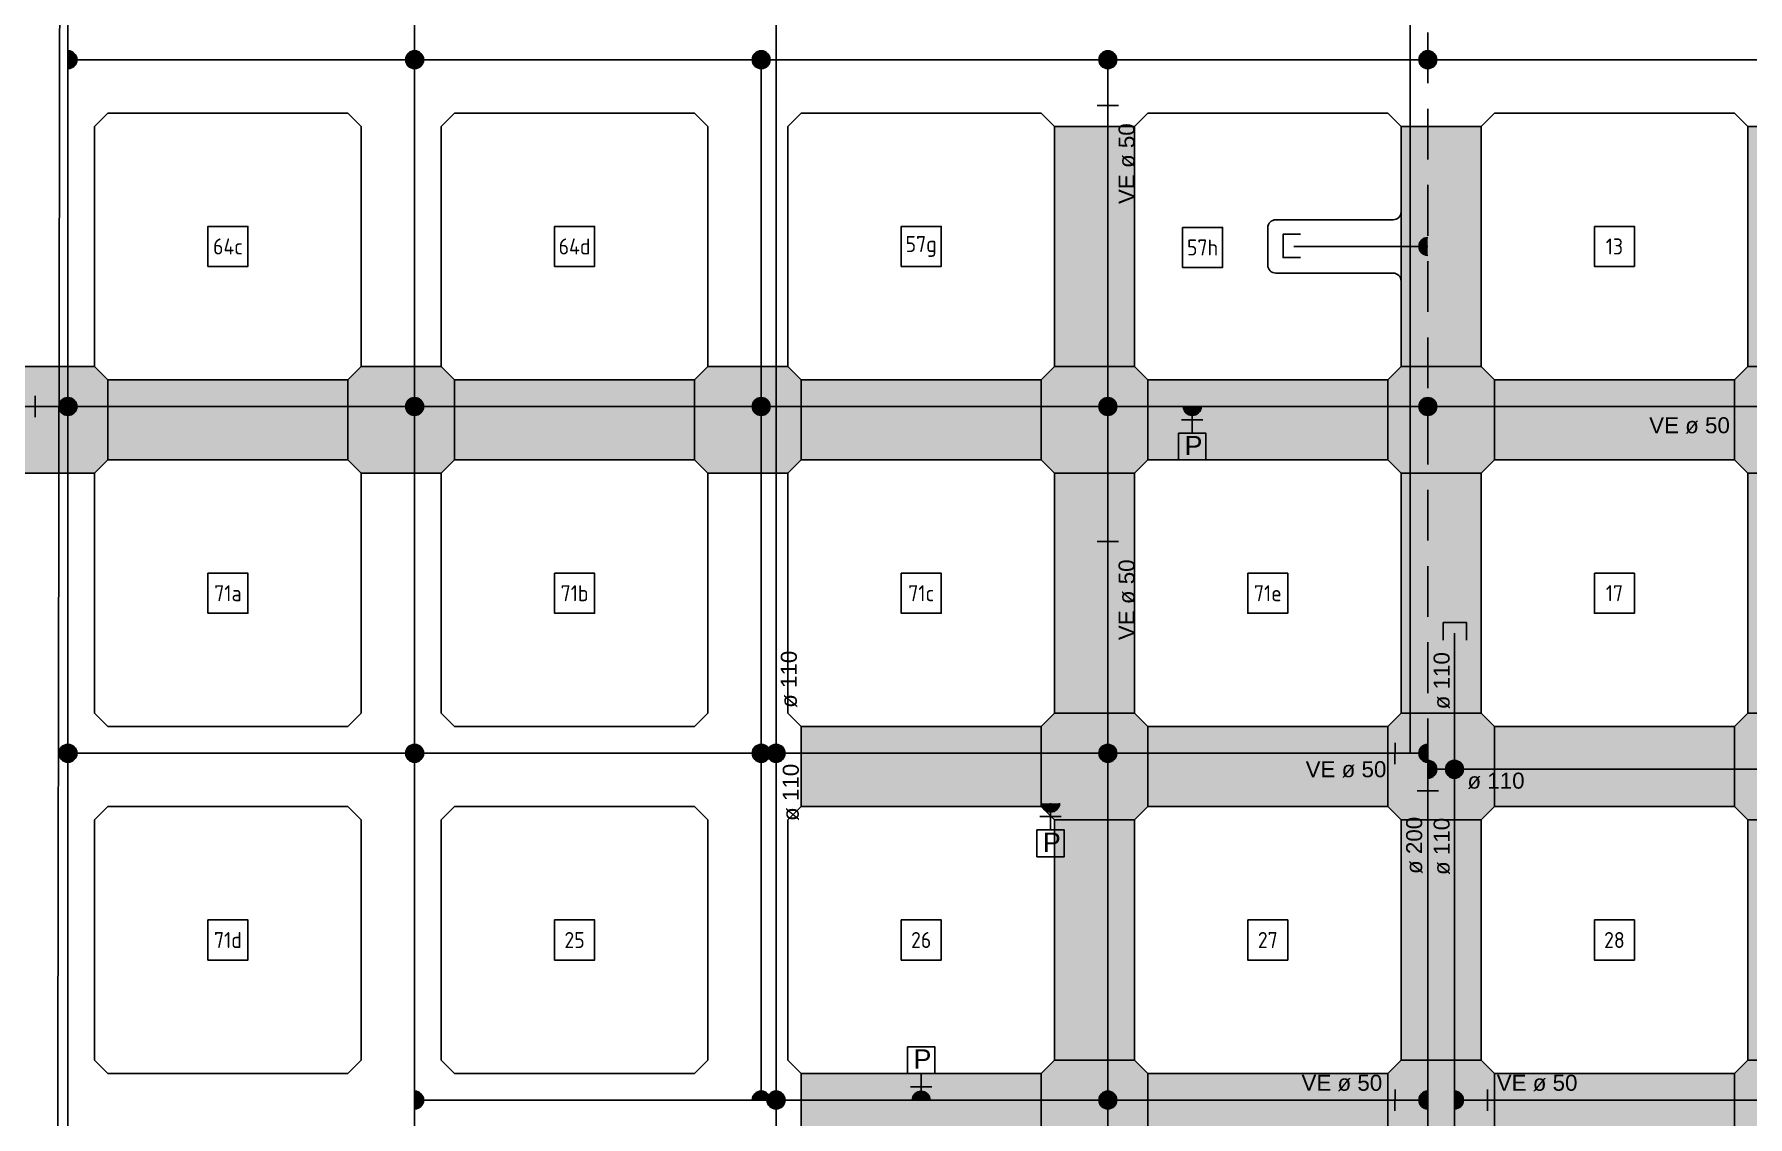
# Model space of a CAD drawing. Extents: x -48 to 13651, y -112 to 3468.
# Drawn here: x 10424 to 11067, y 1743 to 2149 of the extents above; entities that cross this region are included whole.
import ezdxf
from ezdxf.enums import TextEntityAlignment as Align

# ---------------------------------------------------------------- set-up
doc = ezdxf.new("R2010")
doc.units = 0
doc.header["$LTSCALE"] = 6
doc.header["$MEASUREMENT"] = 0
doc.linetypes.add('HIDDEN2', pattern=[4.7625, 3.175, -1.5875])
for name, color, linetype in [('01', 1, 'CONTINUOUS'), ('02', 2, 'CONTINUOUS'), ('AMPLIACIONES', 2, 'CONTINUOUS'), ('Caño 110mm', 170, 'CONTINUOUS'), ('Caño 50mm', 1, 'CONTINUOUS'), ('Caño200mm', 6, 'CONTINUOUS'), ('llaves', 3, 'CONTINUOUS'), ('MANZANAS', 7, 'CONTINUOUS'), ('NOMENCLATURA CAÑOS', 3, 'CONTINUOUS'), ('NUMERO-MANZANA', 4, 'CONTINUOUS'), ('Pavimento', 253, 'CONTINUOUS'), ('RED SEC', 150, 'CONTINUOUS'), ('sectores nuevos', 252, 'CONTINUOUS')]:
    doc.layers.add(name, color=color, linetype=linetype)
doc.styles.add('DATOS', font='arial.ttf')
doc.styles.add('GEOSLAB703LTBT', font='isocp.shx', dxfattribs={"width": 0.9, "height": 8})

# ---------------------------------------------------------------- blocks, each defined once
blk = doc.blocks.new('CUADRADO')
at = {"layer": 'NUMERO-MANZANA', "linetype": 'Continuous'}
blk.add_lwpolyline([(-7.5, -7.5), (7.5, -7.5), (7.5, 7.5), (-7.5, 7.5)], close=True, dxfattribs=at)

msp = doc.modelspace()

# ---------------------------------------------------------------- hatches: boundary and pattern name
at = {"layer": 'Pavimento'}
h = msp.add_hatch(color=256, dxfattribs=at)
h.paths.add_polyline_path([(10806.575, 2024.145), (10836.575, 2024.145), (10836.575, 2114.145), (10806.575, 2114.145)])
h.paths.add_polyline_path([(10806.575, 1894.145), (10836.575, 1894.145), (10836.575, 1984.145), (10806.575, 1984.145)])
h.paths.add_polyline_path([(10806.575, 1764.145), (10836.575, 1764.145), (10836.575, 1854.145), (10806.575, 1854.145)])
h.paths.add_polyline_path([(10806.575, 1634.145), (10836.575, 1634.145), (10836.575, 1724.145), (10806.575, 1724.145)])
h.paths.add_polyline_path([(10806.575, 1504.145), (10836.575, 1504.145), (10836.575, 1594.145), (10806.575, 1594.145)])
h = msp.add_hatch(color=256, dxfattribs=at)
h.paths.add_polyline_path([(10966.575, 2024.145), (10936.575, 2024.145), (10936.575, 2114.145), (10966.575, 2114.145)])
h.paths.add_polyline_path([(10966.575, 1894.145), (10936.575, 1894.145), (10936.575, 1984.145), (10966.575, 1984.145)])
h.paths.add_polyline_path([(10966.575, 1764.145), (10936.575, 1764.145), (10936.575, 1854.145), (10966.575, 1854.145)])
h.paths.add_polyline_path([(10966.575, 1634.145), (10936.575, 1634.145), (10936.575, 1724.145), (10966.575, 1724.145)])
h.paths.add_polyline_path([(10936.575, 1504.145), (10966.575, 1504.145), (10966.575, 1594.145), (10936.575, 1594.145)])
h = msp.add_hatch(color=256, dxfattribs=at)
h.paths.add_polyline_path([(11066.575, 1114.145), (11096.575, 1114.145), (11096.575, 1204.145), (11066.575, 1204.145)])
h.paths.add_polyline_path([(11066.575, 1244.145), (11096.575, 1244.145), (11096.575, 1334.145), (11066.575, 1334.145)])
h.paths.add_polyline_path([(11066.575, 1374.145), (11096.575, 1374.145), (11096.575, 1464.145), (11066.575, 1464.145)])
h.paths.add_polyline_path([(11066.575, 1504.145), (11096.575, 1504.145), (11096.575, 1594.145), (11066.575, 1594.145)])
h.paths.add_polyline_path([(11066.575, 1634.145), (11096.575, 1634.145), (11096.575, 1724.145), (11066.575, 1724.145)])
h.paths.add_polyline_path([(11066.575, 1764.145), (11096.575, 1764.145), (11096.575, 1854.145), (11066.575, 1854.145)])
h.paths.add_polyline_path([(11066.575, 1894.145), (11096.575, 1894.145), (11096.575, 1984.145), (11066.575, 1984.145)])
h.paths.add_polyline_path([(11066.575, 2024.145), (11096.575, 2024.145), (11096.575, 2114.145), (11066.575, 2114.145)])
h = msp.add_hatch(color=256, dxfattribs=at)
h.paths.add_polyline_path([(11716.575, 2024.145), (11746.575, 2024.145), (11747.023, 2023.697), (11738.64, 1989.145), (11711.575, 1989.145), (11711.575, 2019.145)])
h.paths.add_polyline_path([(11621.575, 1989.145), (11711.575, 1989.145), (11711.575, 2019.145), (11621.575, 2019.145)])
h.paths.add_polyline_path([(11621.575, 1989.145), (11621.575, 2019.145), (11616.575, 2024.145), (11586.575, 2024.145), (11581.575, 2019.145), (11581.575, 1989.145), (11586.575, 1984.145), (11616.575, 1984.145)])
h.paths.add_polyline_path([(11491.575, 1989.145), (11581.575, 1989.145), (11581.575, 2019.145), (11491.575, 2019.145)])
h.paths.add_polyline_path([(11491.575, 1989.145), (11491.575, 2019.145), (11486.575, 2024.145), (11456.575, 2024.145), (11451.575, 2019.145), (11451.575, 1989.145), (11456.575, 1984.145), (11486.575, 1984.145)])
h.paths.add_polyline_path([(11361.575, 1989.145), (11451.575, 1989.145), (11451.575, 2019.145), (11361.575, 2019.145)])
h.paths.add_polyline_path([(11361.575, 1989.145), (11361.575, 2019.145), (11356.575, 2024.145), (11326.575, 2024.145), (11321.575, 2019.145), (11321.575, 1989.145), (11326.575, 1984.145), (11356.575, 1984.145)])
h.paths.add_polyline_path([(11231.575, 1989.145), (11321.575, 1989.145), (11321.575, 2019.145), (11231.575, 2019.145)])
h.paths.add_polyline_path([(11231.575, 1989.145), (11231.575, 2019.145), (11226.575, 2024.145), (11196.575, 2024.145), (11191.575, 2019.145), (11191.575, 1989.145), (11196.575, 1984.145), (11226.575, 1984.145)])
h.paths.add_polyline_path([(11101.575, 1989.145), (11191.575, 1989.145), (11191.575, 2019.145), (11101.575, 2019.145)])
h.paths.add_polyline_path([(11101.575, 1989.145), (11101.575, 2019.145), (11096.575, 2024.145), (11066.575, 2024.145), (11061.575, 2019.145), (11061.575, 1989.145), (11066.575, 1984.145), (11096.575, 1984.145)])
h.paths.add_polyline_path([(10971.575, 1989.145), (11061.575, 1989.145), (11061.575, 2019.145), (10971.575, 2019.145)])
h.paths.add_polyline_path([(10971.575, 1989.145), (10971.575, 2019.145), (10966.575, 2024.145), (10936.575, 2024.145), (10931.575, 2019.145), (10931.575, 1989.145), (10936.575, 1984.145), (10966.575, 1984.145)])
h.paths.add_polyline_path([(10841.575, 1989.145), (10931.575, 1989.145), (10931.575, 2019.145), (10841.575, 2019.145)])
h.paths.add_polyline_path([(10841.575, 1989.145), (10841.575, 2019.145), (10836.575, 2024.145), (10806.575, 2024.145), (10801.575, 2019.145), (10801.575, 1989.145), (10806.575, 1984.145), (10836.575, 1984.145)])
h.paths.add_polyline_path([(10711.575, 1989.145), (10801.575, 1989.145), (10801.575, 2019.145), (10711.575, 2019.145)])
h.paths.add_polyline_path([(10711.575, 1989.145), (10711.575, 2019.145), (10706.575, 2024.145), (10676.575, 2024.145), (10671.575, 2019.145), (10671.575, 1989.145), (10676.575, 1984.145), (10706.575, 1984.145)])
h.paths.add_polyline_path([(10581.575, 1989.145), (10671.575, 1989.145), (10671.575, 2019.145), (10581.575, 2019.145)])
h.paths.add_polyline_path([(10581.575, 1989.145), (10581.575, 2019.145), (10576.575, 2024.145), (10546.575, 2024.145), (10541.575, 2019.145), (10541.575, 1989.145), (10546.575, 1984.145), (10576.575, 1984.145)])
h.paths.add_polyline_path([(10451.575, 1989.145), (10541.575, 1989.145), (10541.575, 2019.145), (10451.575, 2019.145)])
h.paths.add_polyline_path([(10451.575, 1989.145), (10451.575, 2019.145), (10446.575, 2024.145), (10416.575, 2024.145), (10411.575, 2019.145), (10411.575, 1989.145), (10416.575, 1984.145), (10446.575, 1984.145)])
h.paths.add_polyline_path([(10191.575, 1989.145), (10411.575, 1989.145), (10411.575, 2019.145), (10191.575, 2019.145)])
h.paths.add_polyline_path([(10191.575, 1989.145), (10191.575, 2019.145), (10186.575, 2024.145), (10156.575, 2024.145), (10151.575, 2019.145), (10151.575, 1989.145), (10156.575, 1984.145), (10186.575, 1984.145)])
h.paths.add_polyline_path([(10061.575, 1989.145), (10151.575, 1989.145), (10151.575, 2019.145), (10061.575, 2019.145)])
h.paths.add_polyline_path([(10021.575, 2019.145), (10026.575, 2024.145), (10056.575, 2024.145), (10061.575, 2019.145), (10061.575, 1989.145), (10021.575, 1989.145)])
h.paths.add_polyline_path([(9931.575, 1989.145), (10021.575, 1989.145), (10021.575, 2019.145), (9931.575, 2019.145)])
h.paths.add_polyline_path([(9931.575, 1989.145), (9931.575, 2019.145), (9926.575, 2024.145), (9896.575, 2024.145), (9891.575, 2019.145), (9891.575, 1989.145), (9896.575, 1984.145), (9926.575, 1984.145)])
h = msp.add_hatch(color=256, dxfattribs=at)
h.paths.add_polyline_path([(10711.575, 1859.145), (10801.575, 1859.145), (10801.575, 1889.145), (10711.575, 1889.145)])
h.paths.add_polyline_path([(10841.575, 1859.145), (10841.575, 1889.145), (10836.575, 1894.145), (10806.575, 1894.145), (10801.575, 1889.145), (10801.575, 1859.145), (10806.575, 1854.145), (10836.575, 1854.145)])
h.paths.add_polyline_path([(10841.575, 1859.145), (10931.575, 1859.145), (10931.575, 1889.145), (10841.575, 1889.145)])
h.paths.add_polyline_path([(10971.575, 1859.145), (10971.575, 1889.145), (10966.575, 1894.145), (10936.575, 1894.145), (10931.575, 1889.145), (10931.575, 1859.145), (10936.575, 1854.145), (10966.575, 1854.145)])
h.paths.add_polyline_path([(10971.575, 1859.145), (11061.575, 1859.145), (11061.575, 1889.145), (10971.575, 1889.145)])
h.paths.add_polyline_path([(11101.575, 1859.145), (11101.575, 1889.145), (11096.575, 1894.145), (11066.575, 1894.145), (11061.575, 1889.145), (11061.575, 1859.145), (11066.575, 1854.145), (11096.575, 1854.145)])
h.paths.add_polyline_path([(11101.575, 1859.145), (11191.575, 1859.145), (11191.575, 1889.145), (11101.575, 1889.145)])
h.paths.add_polyline_path([(11231.575, 1859.145), (11231.575, 1889.145), (11226.575, 1894.145), (11196.575, 1894.145), (11191.575, 1889.145), (11191.575, 1859.145), (11196.575, 1854.145), (11226.575, 1854.145)])
h.paths.add_polyline_path([(11231.575, 1859.145), (11321.575, 1859.145), (11321.575, 1889.145), (11231.575, 1889.145)])
h.paths.add_polyline_path([(11361.575, 1859.145), (11361.575, 1889.145), (11356.575, 1894.145), (11326.575, 1894.145), (11321.575, 1889.145), (11321.575, 1859.145), (11326.575, 1854.145), (11356.575, 1854.145)])
h.paths.add_polyline_path([(11361.575, 1859.145), (11451.575, 1859.145), (11451.575, 1889.145), (11361.575, 1889.145)])
h.paths.add_polyline_path([(11491.575, 1859.145), (11491.575, 1889.145), (11486.575, 1894.145), (11456.575, 1894.145), (11451.575, 1889.145), (11451.575, 1859.145), (11456.575, 1854.145), (11486.575, 1854.145)])
h.paths.add_polyline_path([(11491.575, 1859.145), (11581.575, 1859.145), (11581.575, 1889.145), (11491.575, 1889.145)])
h.paths.add_polyline_path([(11621.575, 1859.145), (11621.575, 1889.145), (11616.575, 1894.145), (11586.575, 1894.145), (11581.575, 1889.145), (11581.575, 1859.145), (11586.575, 1854.145), (11616.575, 1854.145)])
h = msp.add_hatch(color=256, dxfattribs=at)
h.paths.add_polyline_path([(11621.575, 1729.145), (11621.575, 1759.145), (11616.575, 1764.145), (11586.575, 1764.145), (11581.575, 1759.145), (11581.575, 1729.145), (11586.575, 1724.145), (11616.575, 1724.145)])
h.paths.add_polyline_path([(11491.575, 1729.145), (11581.575, 1729.145), (11581.575, 1759.145), (11491.575, 1759.145)])
h.paths.add_polyline_path([(11491.575, 1729.145), (11491.575, 1759.145), (11486.575, 1764.145), (11456.575, 1764.145), (11451.575, 1759.145), (11451.575, 1729.145), (11456.575, 1724.145), (11486.575, 1724.145)])
h.paths.add_polyline_path([(11361.575, 1729.145), (11451.575, 1729.145), (11451.575, 1759.145), (11361.575, 1759.145)])
h.paths.add_polyline_path([(11361.575, 1729.145), (11361.575, 1759.145), (11356.575, 1764.145), (11326.575, 1764.145), (11321.575, 1759.145), (11321.575, 1729.145), (11326.575, 1724.145), (11356.575, 1724.145)])
h.paths.add_polyline_path([(11231.575, 1729.145), (11321.575, 1729.145), (11321.575, 1759.145), (11231.575, 1759.145)])
h.paths.add_polyline_path([(11231.575, 1729.145), (11231.575, 1759.145), (11226.575, 1764.145), (11196.575, 1764.145), (11191.575, 1759.145), (11191.575, 1729.145), (11196.575, 1724.145), (11226.575, 1724.145)])
h.paths.add_polyline_path([(11101.575, 1729.145), (11191.575, 1729.145), (11191.575, 1759.145), (11101.575, 1759.145)])
h.paths.add_polyline_path([(11101.575, 1729.145), (11101.575, 1759.145), (11096.575, 1764.145), (11066.575, 1764.145), (11061.575, 1759.145), (11061.575, 1729.145), (11066.575, 1724.145), (11096.575, 1724.145)])
h.paths.add_polyline_path([(10971.575, 1729.145), (11061.575, 1729.145), (11061.575, 1759.145), (10971.575, 1759.145)])
h.paths.add_polyline_path([(10971.575, 1729.145), (10971.575, 1759.145), (10966.575, 1764.145), (10936.575, 1764.145), (10931.575, 1759.145), (10931.575, 1729.145), (10936.575, 1724.145), (10966.575, 1724.145)])
h.paths.add_polyline_path([(10841.575, 1729.145), (10931.575, 1729.145), (10931.575, 1759.145), (10841.575, 1759.145)])
h.paths.add_polyline_path([(10841.575, 1729.145), (10841.575, 1759.145), (10836.575, 1764.145), (10806.575, 1764.145), (10801.575, 1759.145), (10801.575, 1729.145), (10806.575, 1724.145), (10836.575, 1724.145)])
h.paths.add_polyline_path([(10711.575, 1729.145), (10801.575, 1729.145), (10801.575, 1759.145), (10711.575, 1759.145)])
at = {"layer": 'RED SEC'}
h = msp.add_hatch(color=256, dxfattribs=at)
edge = h.paths.add_edge_path()
edge.add_line((10436.575, 2135.794), (10436.575, 2142.497))
edge.add_arc((10436.575, 2139.145), 3.351, -90, 90, ccw=False)
h = msp.add_hatch(color=256, dxfattribs=at)
edge = h.paths.add_edge_path()
edge.add_line((10566.575, 2142.497), (10566.575, 2135.794))
edge.add_arc((10566.575, 2139.145), 3.351, 90, 270, ccw=False)
h = msp.add_hatch(color=256, dxfattribs=at)
edge = h.paths.add_edge_path()
edge.add_line((10566.575, 2142.497), (10566.575, 2135.794))
edge.add_arc((10566.575, 2139.145), 3.351, 270, 450)
h = msp.add_hatch(color=256, dxfattribs=at)
edge = h.paths.add_edge_path()
edge.add_line((10696.575, 2142.497), (10696.575, 2135.794))
edge.add_arc((10696.575, 2139.145), 3.351, 90, 270, ccw=False)
h = msp.add_hatch(color=256, dxfattribs=at)
edge = h.paths.add_edge_path()
edge.add_line((10696.575, 2142.497), (10696.575, 2135.794))
edge.add_arc((10696.575, 2139.145), 3.351, 270, 450)
h = msp.add_hatch(color=256, dxfattribs=at)
edge = h.paths.add_edge_path()
edge.add_line((10826.575, 2142.497), (10826.575, 2135.794))
edge.add_arc((10826.575, 2139.145), 3.351, 90, 270, ccw=False)
h = msp.add_hatch(color=256, dxfattribs=at)
edge = h.paths.add_edge_path()
edge.add_line((10826.575, 2142.497), (10826.575, 2135.794))
edge.add_arc((10826.575, 2139.145), 3.351, 270, 450)
h = msp.add_hatch(color=256, dxfattribs=at)
edge = h.paths.add_edge_path()
edge.add_line((10946.575, 2142.497), (10946.575, 2135.794))
edge.add_arc((10946.575, 2139.145), 3.351, 90, 270, ccw=False)
h = msp.add_hatch(color=256, dxfattribs=at)
edge = h.paths.add_edge_path()
edge.add_line((10946.575, 2142.497), (10946.575, 2135.794))
edge.add_arc((10946.575, 2139.145), 3.351, 270, 450)
h = msp.add_hatch(color=256, dxfattribs=at)
edge = h.paths.add_edge_path()
edge.add_line((10946.575, 2072.497), (10946.575, 2065.794))
edge.add_arc((10946.575, 2069.145), 3.351, 90, 270, ccw=False)
h = msp.add_hatch(color=256, dxfattribs=at)
edge = h.paths.add_edge_path()
edge.add_line((10436.575, 2012.497), (10436.575, 2005.794))
edge.add_arc((10436.575, 2009.145), 3.351, 90, 270, ccw=False)
h = msp.add_hatch(color=256, dxfattribs=at)
edge = h.paths.add_edge_path()
edge.add_line((10436.575, 2012.497), (10436.575, 2005.794))
edge.add_arc((10436.575, 2009.145), 3.351, 270, 450)
h = msp.add_hatch(color=256, dxfattribs=at)
edge = h.paths.add_edge_path()
edge.add_line((10566.575, 2012.497), (10566.575, 2005.794))
edge.add_arc((10566.575, 2009.145), 3.351, 90, 270, ccw=False)
h = msp.add_hatch(color=256, dxfattribs=at)
edge = h.paths.add_edge_path()
edge.add_line((10566.575, 2012.497), (10566.575, 2005.794))
edge.add_arc((10566.575, 2009.145), 3.351, 270, 450)
h = msp.add_hatch(color=256, dxfattribs=at)
edge = h.paths.add_edge_path()
edge.add_line((10696.575, 2012.497), (10696.575, 2005.794))
edge.add_arc((10696.575, 2009.145), 3.351, 90, 270, ccw=False)
h = msp.add_hatch(color=256, dxfattribs=at)
edge = h.paths.add_edge_path()
edge.add_line((10696.575, 2012.497), (10696.575, 2005.794))
edge.add_arc((10696.575, 2009.145), 3.351, 270, 450)
h = msp.add_hatch(color=256, dxfattribs=at)
edge = h.paths.add_edge_path()
edge.add_line((10826.575, 2012.497), (10826.575, 2005.794))
edge.add_arc((10826.575, 2009.145), 3.351, 90, 270, ccw=False)
h = msp.add_hatch(color=256, dxfattribs=at)
edge = h.paths.add_edge_path()
edge.add_line((10826.575, 2012.497), (10826.575, 2005.794))
edge.add_arc((10826.575, 2009.145), 3.351, 270, 450)
h = msp.add_hatch(color=256, dxfattribs=at)
edge = h.paths.add_edge_path()
edge.add_line((10946.575, 2012.497), (10946.575, 2005.794))
edge.add_arc((10946.575, 2009.145), 3.351, 90, 270, ccw=False)
h = msp.add_hatch(color=256, dxfattribs=at)
edge = h.paths.add_edge_path()
edge.add_line((10946.575, 2012.497), (10946.575, 2005.794))
edge.add_arc((10946.575, 2009.145), 3.351, 270, 450)
h = msp.add_hatch(color=256, dxfattribs=at)
edge = h.paths.add_edge_path()
edge.add_line((10854.894, 2009.145), (10861.597, 2009.145))
edge.add_arc((10858.245, 2009.145), 3.351, -180, 0, ccw=False)
h = msp.add_hatch(color=256, dxfattribs=at)
edge = h.paths.add_edge_path()
edge.add_line((10436.575, 1882.497), (10436.575, 1875.794))
edge.add_arc((10436.575, 1879.145), 3.351, 90, 270, ccw=False)
h = msp.add_hatch(color=256, dxfattribs=at)
edge = h.paths.add_edge_path()
edge.add_line((10436.575, 1882.497), (10436.575, 1875.794))
edge.add_arc((10436.575, 1879.145), 3.351, 270, 450)
h = msp.add_hatch(color=256, dxfattribs=at)
edge = h.paths.add_edge_path()
edge.add_line((10566.575, 1882.497), (10566.575, 1875.794))
edge.add_arc((10566.575, 1879.145), 3.351, 90, 270, ccw=False)
h = msp.add_hatch(color=256, dxfattribs=at)
edge = h.paths.add_edge_path()
edge.add_line((10566.575, 1882.497), (10566.575, 1875.794))
edge.add_arc((10566.575, 1879.145), 3.351, 270, 450)
h = msp.add_hatch(color=256, dxfattribs=at)
edge = h.paths.add_edge_path()
edge.add_line((10696.575, 1882.497), (10696.575, 1875.794))
edge.add_arc((10696.575, 1879.145), 3.351, 90, 270, ccw=False)
h = msp.add_hatch(color=256, dxfattribs=at)
edge = h.paths.add_edge_path()
edge.add_line((10696.575, 1882.497), (10696.575, 1875.794))
edge.add_arc((10696.575, 1879.145), 3.351, 270, 450)
h = msp.add_hatch(color=256, dxfattribs=at)
edge = h.paths.add_edge_path()
edge.add_line((10702.151, 1882.497), (10702.151, 1875.794))
edge.add_arc((10702.151, 1879.145), 3.351, 90, 270, ccw=False)
h = msp.add_hatch(color=256, dxfattribs=at)
edge = h.paths.add_edge_path()
edge.add_line((10702.151, 1882.497), (10702.151, 1875.794))
edge.add_arc((10702.151, 1879.145), 3.351, 270, 450)
h = msp.add_hatch(color=256, dxfattribs=at)
edge = h.paths.add_edge_path()
edge.add_line((10826.575, 1882.497), (10826.575, 1875.794))
edge.add_arc((10826.575, 1879.145), 3.351, 90, 270, ccw=False)
h = msp.add_hatch(color=256, dxfattribs=at)
edge = h.paths.add_edge_path()
edge.add_line((10826.575, 1882.497), (10826.575, 1875.794))
edge.add_arc((10826.575, 1879.145), 3.351, 270, 450)
h = msp.add_hatch(color=256, dxfattribs=at)
edge = h.paths.add_edge_path()
edge.add_line((10946.575, 1882.497), (10946.575, 1875.794))
edge.add_arc((10946.575, 1879.145), 3.351, 90, 270, ccw=False)
h = msp.add_hatch(color=256, dxfattribs=at)
edge = h.paths.add_edge_path()
edge.add_line((10946.575, 1876.48), (10946.575, 1869.777))
edge.add_arc((10946.575, 1873.129), 3.351, 270, 450)
h = msp.add_hatch(color=256, dxfattribs=at)
edge = h.paths.add_edge_path()
edge.add_line((10956.575, 1876.48), (10956.575, 1869.777))
edge.add_arc((10956.575, 1873.129), 3.351, 90, 270, ccw=False)
h = msp.add_hatch(color=256, dxfattribs=at)
edge = h.paths.add_edge_path()
edge.add_line((10956.575, 1876.48), (10956.575, 1869.777))
edge.add_arc((10956.575, 1873.129), 3.351, 270, 450)
h = msp.add_hatch(color=256, dxfattribs=at)
edge = h.paths.add_edge_path()
edge.add_line((10801.757, 1860.418), (10808.46, 1860.418))
edge.add_arc((10805.108, 1860.418), 3.351, -180, 0, ccw=False)
h = msp.add_hatch(color=256, dxfattribs=at)
edge = h.paths.add_edge_path()
edge.add_line((10566.575, 1752.497), (10566.575, 1745.794))
edge.add_arc((10566.575, 1749.145), 3.351, 270, 450)
h = msp.add_hatch(color=256, dxfattribs=at)
edge = h.paths.add_edge_path()
edge.add_line((10693.223, 1749.145), (10699.926, 1749.145))
edge.add_arc((10696.575, 1749.145), 3.351, 360, 540)
h = msp.add_hatch(color=256, dxfattribs=at)
edge = h.paths.add_edge_path()
edge.add_line((10702.151, 1752.497), (10702.151, 1745.794))
edge.add_arc((10702.151, 1749.145), 3.351, 90, 270, ccw=False)
h = msp.add_hatch(color=256, dxfattribs=at)
edge = h.paths.add_edge_path()
edge.add_line((10702.151, 1752.497), (10702.151, 1745.794))
edge.add_arc((10702.151, 1749.145), 3.351, 270, 450)
h = msp.add_hatch(color=256, dxfattribs=at)
edge = h.paths.add_edge_path()
edge.add_line((10753.223, 1749.092), (10759.926, 1749.092))
edge.add_arc((10756.575, 1749.092), 3.351, 360, 540)
h = msp.add_hatch(color=256, dxfattribs=at)
edge = h.paths.add_edge_path()
edge.add_line((10826.575, 1752.497), (10826.575, 1745.794))
edge.add_arc((10826.575, 1749.145), 3.351, 90, 270, ccw=False)
h = msp.add_hatch(color=256, dxfattribs=at)
edge = h.paths.add_edge_path()
edge.add_line((10826.575, 1752.497), (10826.575, 1745.794))
edge.add_arc((10826.575, 1749.145), 3.351, 270, 450)
h = msp.add_hatch(color=256, dxfattribs=at)
edge = h.paths.add_edge_path()
edge.add_line((10946.575, 1752.497), (10946.575, 1745.794))
edge.add_arc((10946.575, 1749.145), 3.351, 90, 270, ccw=False)
h = msp.add_hatch(color=256, dxfattribs=at)
edge = h.paths.add_edge_path()
edge.add_line((10956.575, 1752.497), (10956.575, 1745.794))
edge.add_arc((10956.575, 1749.145), 3.351, 270, 450)

# ---------------------------------------------------------------- linework, layer by layer
at = {"layer": '01'}
for points in [[(10858.245, 2009.145), (10858.245, 1999.124)], [(10805.108, 1860.418), (10805.108, 1850.397)], [(10756.575, 1749.092), (10756.575, 1759.113)]]:
    msp.add_lwpolyline(points, dxfattribs=at)
for points in [[(10853.137, 1989.088), (10863.354, 1989.088), (10863.354, 1999.124), (10853.137, 1999.124)], [(10800, 1840.361), (10810.217, 1840.361), (10810.217, 1850.397), (10800, 1850.397)], [(10751.466, 1769.149), (10761.683, 1769.149), (10761.683, 1759.113), (10751.466, 1759.113)]]:
    msp.add_lwpolyline(points, close=True, dxfattribs=at)
at = {"layer": 'Caño 110mm'}
for p, q in [((10702.151, 2529.145), (10702.151, 1879.145)), ((10956.575, 1489.145), (10956.575, 1924.113)), ((10702.151, 1879.145), (10702.151, 1619.145)), ((11606.575, 1873.129), (10946.575, 1873.129))]:
    msp.add_line(p, q, dxfattribs=at)
at = {"layer": 'Caño 50mm'}
for p, q in [((10939.984, 1879.145), (10939.984, 2399.145)), ((10436.575, 1736.246), (10436.575, 2269.145)), ((10566.575, 1651.74), (10566.575, 2197.69)), ((11216.575, 2139.145), (10436.575, 2139.145)), ((10696.575, 1749.145), (10696.575, 2139.145)), ((10826.575, 1686.941), (10826.575, 2139.145)), ((10896.326, 2069.145), (10946.575, 2069.145)), ((11191.575, 2009.145), (10179.926, 2009.145)), ((10946.575, 1879.145), (10436.575, 1879.145)), ((10946.575, 1749.145), (10566.575, 1749.145)), ((11606.575, 1749.145), (10956.575, 1749.145))]:
    msp.add_line(p, q, dxfattribs=at)
at = {"layer": 'Caño 50mm', "color": 1}
msp.add_line((10801.575, 1879.145), (10801.575, 1859.145), dxfattribs=at)
at = {"layer": 'Caño200mm', "linetype": 'HIDDEN2'}
msp.add_line((10946.575, 1873.129), (10946.575, 2518.609), dxfattribs=at)
at = {"layer": 'Caño200mm'}
msp.add_line((10946.575, 1607.532), (10946.575, 1873.129), dxfattribs=at)
at = {"layer": 'llaves'}
for p, q in [((10424.287, 2013.1), (10424.272, 2005.084)), ((10934.287, 1883.1), (10934.272, 1875.084)), ((10934.287, 1753.1), (10934.272, 1745.084)), ((10969.015, 1753.1), (10969.03, 1745.084))]:
    msp.add_line(p, q, dxfattribs=at)
for points in [[(10898.868, 2073.694), (10892.314, 2073.694), (10892.314, 2069.32)], [(10898.868, 2064.945), (10892.314, 2064.945), (10892.314, 2069.32)], [(10952.374, 1921.571), (10952.374, 1928.125), (10956.749, 1928.125)], [(10961.123, 1921.571), (10961.123, 1928.125), (10956.749, 1928.125)]]:
    msp.add_lwpolyline(points, dxfattribs=at)
at = {"layer": 'MANZANAS'}
for p, q in [((10446.575, 2114.145), (10451.575, 2119.145)), ((10541.575, 2119.145), (10451.575, 2119.145)), ((10546.575, 2114.145), (10541.575, 2119.145)), ((10581.575, 2119.145), (10576.575, 2114.145)), ((10671.575, 2119.145), (10581.575, 2119.145)), ((10671.575, 2119.145), (10676.575, 2114.145)), ((10706.575, 2114.145), (10711.575, 2119.145)), ((10801.575, 2119.145), (10711.575, 2119.145)), ((10806.575, 2114.145), (10801.575, 2119.145)), ((10841.575, 2119.145), (10836.575, 2114.145)), ((10931.575, 2119.145), (10841.575, 2119.145)), ((10931.575, 2119.145), (10936.575, 2114.145)), ((10966.575, 2114.145), (10971.575, 2119.145)), ((11061.575, 2119.145), (10971.575, 2119.145)), ((11066.575, 2114.145), (11061.575, 2119.145)), ((10446.575, 2114.145), (10446.575, 2024.145)), ((10546.575, 2024.145), (10546.575, 2114.145)), ((10576.575, 2114.145), (10576.575, 2024.145)), ((10676.575, 2024.145), (10676.575, 2114.145)), ((10706.575, 2114.145), (10706.575, 2024.145)), ((10806.575, 2024.145), (10806.575, 2114.145)), ((10836.575, 2114.145), (10836.575, 2024.145)), ((10936.575, 2082.145), (10936.575, 2114.145)), ((10966.575, 2114.145), (10966.575, 2024.145)), ((11066.575, 2024.145), (11066.575, 2114.145)), ((10886.575, 2062.145), (10886.575, 2076.145)), ((10933.575, 2079.145), (10889.575, 2079.145)), ((10933.575, 2059.145), (10889.575, 2059.145)), ((10936.575, 2024.145), (10936.575, 2056.145)), ((10451.575, 2019.145), (10446.575, 2024.145)), ((10451.575, 2019.145), (10541.575, 2019.145)), ((10546.575, 2024.145), (10541.575, 2019.145)), ((10581.575, 2019.145), (10576.575, 2024.145)), ((10581.575, 2019.145), (10671.575, 2019.145)), ((10671.575, 2019.145), (10676.575, 2024.145)), ((10711.575, 2019.145), (10706.575, 2024.145)), ((10711.575, 2019.145), (10801.575, 2019.145)), ((10801.575, 2019.145), (10806.575, 2024.145)), ((10841.575, 2019.145), (10836.575, 2024.145)), ((10841.575, 2019.145), (10931.575, 2019.145)), ((10936.575, 2024.145), (10931.575, 2019.145)), ((10971.575, 2019.145), (10966.575, 2024.145)), ((10971.575, 2019.145), (11061.575, 2019.145)), ((11061.575, 2019.145), (11066.575, 2024.145)), ((10446.575, 1984.145), (10451.575, 1989.145)), ((10541.575, 1989.145), (10451.575, 1989.145)), ((10541.575, 1989.145), (10546.575, 1984.145)), ((10576.575, 1984.145), (10581.575, 1989.145)), ((10671.575, 1989.145), (10581.575, 1989.145)), ((10676.575, 1984.145), (10671.575, 1989.145)), ((10711.575, 1989.145), (10706.575, 1984.145)), ((10801.575, 1989.145), (10711.575, 1989.145)), ((10801.575, 1989.145), (10806.575, 1984.145)), ((10841.575, 1989.145), (10836.575, 1984.145)), ((10931.575, 1989.145), (10841.575, 1989.145)), ((10931.575, 1989.145), (10936.575, 1984.145)), ((10971.575, 1989.145), (10966.575, 1984.145)), ((11061.575, 1989.145), (10971.575, 1989.145)), ((11066.575, 1984.145), (11061.575, 1989.145)), ((10446.575, 1984.145), (10446.575, 1894.145)), ((10546.575, 1894.145), (10546.575, 1984.145)), ((10576.575, 1984.145), (10576.575, 1894.145)), ((10676.575, 1894.145), (10676.575, 1984.145)), ((10706.575, 1984.145), (10706.575, 1894.145)), ((10806.575, 1894.145), (10806.575, 1984.145)), ((10836.575, 1984.145), (10836.575, 1894.145)), ((10936.575, 1894.145), (10936.575, 1984.145)), ((10966.575, 1984.145), (10966.575, 1894.145)), ((11066.575, 1894.145), (11066.575, 1984.145)), ((10451.575, 1889.145), (10446.575, 1894.145)), ((10546.575, 1894.145), (10541.575, 1889.145)), ((10581.575, 1889.145), (10576.575, 1894.145)), ((10671.575, 1889.145), (10676.575, 1894.145)), ((10711.575, 1889.145), (10706.575, 1894.145)), ((10801.575, 1889.145), (10806.575, 1894.145)), ((10841.575, 1889.145), (10836.575, 1894.145)), ((10936.575, 1894.145), (10931.575, 1889.145)), ((10971.575, 1889.145), (10966.575, 1894.145)), ((11066.575, 1894.145), (11061.575, 1889.145)), ((10451.575, 1889.145), (10541.575, 1889.145)), ((10581.575, 1889.145), (10671.575, 1889.145)), ((10711.575, 1889.145), (10801.575, 1889.145)), ((10841.575, 1889.145), (10931.575, 1889.145)), ((10971.575, 1889.145), (11061.575, 1889.145)), ((10446.575, 1854.145), (10451.575, 1859.145)), ((10541.575, 1859.145), (10451.575, 1859.145)), ((10541.575, 1859.145), (10546.575, 1854.145)), ((10576.575, 1854.145), (10581.575, 1859.145)), ((10671.575, 1859.145), (10581.575, 1859.145)), ((10676.575, 1854.145), (10671.575, 1859.145)), ((10711.575, 1859.145), (10706.575, 1854.145)), ((10801.575, 1859.145), (10711.575, 1859.145)), ((10806.575, 1854.145), (10801.575, 1859.145)), ((10841.575, 1859.145), (10836.575, 1854.145)), ((10931.575, 1859.145), (10841.575, 1859.145)), ((10931.575, 1859.145), (10936.575, 1854.145)), ((10966.575, 1854.145), (10971.575, 1859.145)), ((11061.575, 1859.145), (10971.575, 1859.145)), ((11061.575, 1859.145), (11066.575, 1854.145)), ((10446.575, 1854.145), (10446.575, 1764.145)), ((10546.575, 1764.145), (10546.575, 1854.145)), ((10576.575, 1854.145), (10576.575, 1764.145)), ((10676.575, 1764.145), (10676.575, 1854.145)), ((10706.575, 1854.145), (10706.575, 1764.145)), ((10806.575, 1764.145), (10806.575, 1854.145)), ((10836.575, 1854.145), (10836.575, 1764.145)), ((10936.575, 1764.145), (10936.575, 1854.145)), ((10966.575, 1854.145), (10966.575, 1764.145)), ((11066.575, 1764.145), (11066.575, 1854.145)), ((10451.575, 1759.145), (10446.575, 1764.145)), ((10541.575, 1759.145), (10546.575, 1764.145)), ((10581.575, 1759.145), (10576.575, 1764.145)), ((10676.575, 1764.145), (10671.575, 1759.145)), ((10711.575, 1759.145), (10706.575, 1764.145)), ((10801.575, 1759.145), (10806.575, 1764.145)), ((10836.575, 1764.145), (10841.575, 1759.145)), ((10931.575, 1759.145), (10936.575, 1764.145)), ((10966.575, 1764.145), (10971.575, 1759.145)), ((11066.575, 1764.145), (11061.575, 1759.145)), ((10451.575, 1759.145), (10541.575, 1759.145)), ((10581.575, 1759.145), (10671.575, 1759.145)), ((10711.575, 1759.145), (10801.575, 1759.145)), ((10841.575, 1759.145), (10931.575, 1759.145)), ((10971.575, 1759.145), (11061.575, 1759.145))]:
    msp.add_line(p, q, dxfattribs=at)
for centre, start, end in [((10933.575, 2082.145), 270, 0), ((10889.575, 2076.145), 90, 180), ((10889.575, 2062.145), 180, 270), ((10933.575, 2056.145), 0, 90)]:
    msp.add_arc(centre, 3, start, end, dxfattribs=at)
at = {"layer": 'NOMENCLATURA CAÑOS'}
for points in [[(10822.566, 2122.02), (10830.583, 2122.02)], [(10854.237, 2004.135), (10862.254, 2004.135)], [(10822.566, 1958.528), (10830.583, 1958.528)], [(10942.566, 1865.091), (10950.583, 1865.091)], [(10801.1, 1855.407), (10809.117, 1855.407)], [(10752.566, 1754.102), (10760.583, 1754.102)]]:
    msp.add_lwpolyline(points, dxfattribs=at)
at = {"layer": 'NUMERO-MANZANA'}
for points in [[(10854.605, 2076.257), (10869.605, 2076.257), (10869.605, 2061.257), (10854.605, 2061.257)], [(11009.075, 2076.645), (11024.075, 2076.645), (11024.075, 2061.645), (11009.075, 2061.645)], [(10619.075, 1946.645), (10634.075, 1946.645), (10634.075, 1931.645), (10619.075, 1931.645)], [(10749.075, 1946.645), (10764.075, 1946.645), (10764.075, 1931.645), (10749.075, 1931.645)], [(10879.075, 1946.645), (10894.075, 1946.645), (10894.075, 1931.645), (10879.075, 1931.645)], [(11009.075, 1946.645), (11024.075, 1946.645), (11024.075, 1931.645), (11009.075, 1931.645)], [(10489.075, 1816.645), (10504.075, 1816.645), (10504.075, 1801.645), (10489.075, 1801.645)], [(10619.075, 1816.645), (10634.075, 1816.645), (10634.075, 1801.645), (10619.075, 1801.645)], [(10749.075, 1816.645), (10764.075, 1816.645), (10764.075, 1801.645), (10749.075, 1801.645)], [(10879.075, 1816.645), (10894.075, 1816.645), (10894.075, 1801.645), (10879.075, 1801.645)], [(11009.075, 1816.645), (11024.075, 1816.645), (11024.075, 1801.645), (11009.075, 1801.645)]]:
    msp.add_lwpolyline(points, close=True, dxfattribs=at)
at = {"layer": 'Pavimento'}
for points in [[(10806.575, 2024.145), (10836.575, 2024.145), (10836.575, 2114.145), (10806.575, 2114.145)], [(10966.575, 2024.145), (10936.575, 2024.145), (10936.575, 2114.145), (10966.575, 2114.145)], [(11066.575, 2024.145), (11096.575, 2024.145), (11096.575, 2114.145), (11066.575, 2114.145)], [(10451.575, 1989.145), (10451.575, 2019.145), (10446.575, 2024.145), (10416.575, 2024.145), (10411.575, 2019.145), (10411.575, 1989.145), (10416.575, 1984.145), (10446.575, 1984.145), (10451.575, 1989.145)], [(10451.575, 1989.145), (10541.575, 1989.145), (10541.575, 2019.145), (10451.575, 2019.145)], [(10581.575, 1989.145), (10581.575, 2019.145), (10576.575, 2024.145), (10546.575, 2024.145), (10541.575, 2019.145), (10541.575, 1989.145), (10546.575, 1984.145), (10576.575, 1984.145), (10581.575, 1989.145)], [(10581.575, 1989.145), (10671.575, 1989.145), (10671.575, 2019.145), (10581.575, 2019.145)], [(10711.575, 1989.145), (10711.575, 2019.145), (10706.575, 2024.145), (10676.575, 2024.145), (10671.575, 2019.145), (10671.575, 1989.145), (10676.575, 1984.145), (10706.575, 1984.145), (10711.575, 1989.145)], [(10711.575, 1989.145), (10801.575, 1989.145), (10801.575, 2019.145), (10711.575, 2019.145)], [(10841.575, 1989.145), (10841.575, 2019.145), (10836.575, 2024.145), (10806.575, 2024.145), (10801.575, 2019.145), (10801.575, 1989.145), (10806.575, 1984.145), (10836.575, 1984.145), (10841.575, 1989.145)], [(10841.575, 1989.145), (10931.575, 1989.145), (10931.575, 2019.145), (10841.575, 2019.145)], [(10971.575, 1989.145), (10971.575, 2019.145), (10966.575, 2024.145), (10936.575, 2024.145), (10931.575, 2019.145), (10931.575, 1989.145), (10936.575, 1984.145), (10966.575, 1984.145), (10971.575, 1989.145)], [(10971.575, 1989.145), (11061.575, 1989.145), (11061.575, 2019.145), (10971.575, 2019.145)], [(11101.575, 1989.145), (11101.575, 2019.145), (11096.575, 2024.145), (11066.575, 2024.145), (11061.575, 2019.145), (11061.575, 1989.145), (11066.575, 1984.145), (11096.575, 1984.145), (11101.575, 1989.145)], [(10806.575, 1894.145), (10836.575, 1894.145), (10836.575, 1984.145), (10806.575, 1984.145)], [(10966.575, 1894.145), (10936.575, 1894.145), (10936.575, 1984.145), (10966.575, 1984.145)], [(11066.575, 1894.145), (11096.575, 1894.145), (11096.575, 1984.145), (11066.575, 1984.145)], [(10841.575, 1859.145), (10841.575, 1889.145), (10836.575, 1894.145), (10806.575, 1894.145), (10801.575, 1889.145), (10801.575, 1859.145), (10806.575, 1854.145), (10836.575, 1854.145), (10841.575, 1859.145)], [(10971.575, 1859.145), (10971.575, 1889.145), (10966.575, 1894.145), (10936.575, 1894.145), (10931.575, 1889.145), (10931.575, 1859.145), (10936.575, 1854.145), (10966.575, 1854.145), (10971.575, 1859.145)], [(11101.575, 1859.145), (11101.575, 1889.145), (11096.575, 1894.145), (11066.575, 1894.145), (11061.575, 1889.145), (11061.575, 1859.145), (11066.575, 1854.145), (11096.575, 1854.145), (11101.575, 1859.145)], [(10711.575, 1859.145), (10801.575, 1859.145), (10801.575, 1889.145), (10711.575, 1889.145)], [(10841.575, 1859.145), (10931.575, 1859.145), (10931.575, 1889.145), (10841.575, 1889.145)], [(10971.575, 1859.145), (11061.575, 1859.145), (11061.575, 1889.145), (10971.575, 1889.145)], [(10806.575, 1764.145), (10836.575, 1764.145), (10836.575, 1854.145), (10806.575, 1854.145)], [(10966.575, 1764.145), (10936.575, 1764.145), (10936.575, 1854.145), (10966.575, 1854.145)], [(11066.575, 1764.145), (11096.575, 1764.145), (11096.575, 1854.145), (11066.575, 1854.145)], [(10841.575, 1729.145), (10841.575, 1759.145), (10836.575, 1764.145), (10806.575, 1764.145), (10801.575, 1759.145), (10801.575, 1729.145), (10806.575, 1724.145), (10836.575, 1724.145), (10841.575, 1729.145)], [(10971.575, 1729.145), (10971.575, 1759.145), (10966.575, 1764.145), (10936.575, 1764.145), (10931.575, 1759.145), (10931.575, 1729.145), (10936.575, 1724.145), (10966.575, 1724.145), (10971.575, 1729.145)], [(11101.575, 1729.145), (11101.575, 1759.145), (11096.575, 1764.145), (11066.575, 1764.145), (11061.575, 1759.145), (11061.575, 1729.145), (11066.575, 1724.145), (11096.575, 1724.145), (11101.575, 1729.145)], [(10711.575, 1729.145), (10801.575, 1729.145), (10801.575, 1759.145), (10711.575, 1759.145)], [(10841.575, 1729.145), (10931.575, 1729.145), (10931.575, 1759.145), (10841.575, 1759.145)], [(10971.575, 1729.145), (11061.575, 1729.145), (11061.575, 1759.145), (10971.575, 1759.145)]]:
    msp.add_lwpolyline(points, close=True, dxfattribs=at)
at = {"layer": 'RED SEC'}
for centre, start, end in [((10436.575, 2139.145), 270, 90), ((10566.575, 2139.145), 90, 270), ((10566.575, 2139.145), 270, 90), ((10696.575, 2139.145), 90, 270), ((10696.575, 2139.145), 270, 90), ((10826.575, 2139.145), 90, 270), ((10826.575, 2139.145), 270, 90), ((10946.575, 2139.145), 90, 270), ((10946.575, 2139.145), 270, 90), ((10946.575, 2069.145), 90, 270), ((10436.575, 2009.145), 90, 270), ((10436.575, 2009.145), 270, 90), ((10566.575, 2009.145), 90, 270), ((10566.575, 2009.145), 270, 90), ((10696.575, 2009.145), 90, 270), ((10696.575, 2009.145), 270, 90), ((10826.575, 2009.145), 90, 270), ((10826.575, 2009.145), 270, 90), ((10946.575, 2009.145), 90, 270), ((10946.575, 2009.145), 270, 90), ((10858.245, 2009.145), 180, 0), ((10436.575, 1879.145), 90, 270), ((10436.575, 1879.145), 270, 90), ((10566.575, 1879.145), 90, 270), ((10566.575, 1879.145), 270, 90), ((10696.575, 1879.145), 90, 270), ((10696.575, 1879.145), 270, 90), ((10702.151, 1879.145), 90, 270), ((10702.151, 1879.145), 270, 90), ((10826.575, 1879.145), 90, 270), ((10826.575, 1879.145), 270, 90), ((10946.575, 1879.145), 90, 270), ((10946.575, 1873.129), 270, 90), ((10956.575, 1873.129), 90, 270), ((10956.575, 1873.129), 270, 90), ((10805.108, 1860.418), 180, 0), ((10566.575, 1749.145), 270, 90), ((10696.575, 1749.145), 0, 180), ((10702.151, 1749.145), 90, 270), ((10702.151, 1749.145), 270, 90), ((10756.575, 1749.092), 0, 180), ((10826.575, 1749.145), 90, 270), ((10826.575, 1749.145), 270, 90), ((10946.575, 1749.145), 90, 270), ((10956.575, 1749.145), 270, 90)]:
    msp.add_arc(centre, 3.351, start, end, dxfattribs=at)
at = {"layer": 'sectores nuevos'}
msp.add_lwpolyline([(10554.187, 1475.928), (10554.187, 1098.036), (10180.957, 1037.983), (10180.957, 2260.415), (10429.111, 2260.415), (10429.111, 2391.456), (10689.006, 2391.456), (10689.006, 2257.539), (10433.625, 2257.539), (10432.321, 1475.928), (10554.187, 1475.928)], dxfattribs=at)

# ---------------------------------------------------------------- block references
at = {"layer": 'AMPLIACIONES', "ltscale": 0.1}
for p in [(10496.575, 2069.145), (10626.575, 2069.145), (10756.575, 2069.145), (10496.575, 1939.145)]:
    msp.add_blockref('CUADRADO', p, dxfattribs=at)

# ---------------------------------------------------------------- texts
at = {"layer": '01', "style": 'DATOS'}
for p in [(10855.367, 1990.912), (10802.231, 1842.185), (10753.697, 1760.965)]:
    msp.add_text('P', height=7.2, dxfattribs=at).set_placement(p)
at = {"layer": '02', "color": 2, "style": 'DATOS'}
for s, rotation, p in [('VE ø 50', 89.939098, (10836.588, 2085.028)), ('VE ø 50', 359.939098, (11029.599, 1999.132)), ('VE ø 50', 89.939098, (10836.588, 1921.537)), (' ø 110', 89.939098, (10709.912, 1893.828)), (' ø 110', 89.939098, (10954.746, 1893.298)), (' ø 110', 89.939098, (10710.63, 1851.44)), (' ø 110', 359.939098, (10959.121, 1865.901)), (' ø 200', 89.939098, (10944.441, 1831.565)), (' ø 110', 89.939098, (10954.746, 1831.177))]:
    msp.add_text(s, height=6, rotation=rotation, dxfattribs=at).set_placement(p)
for p in [(10900.77, 1870.159), (10899.209, 1752.634), (10972.443, 1752.634)]:
    msp.add_text('VE ø 50', height=6, dxfattribs=at).set_placement(p)
at = {"layer": 'NUMERO-MANZANA', "style": 'GEOSLAB703LTBT'}
for s, p in [('64c', (10496.575, 2069.145)), ('64d', (10626.575, 2069.145)), ('57g', (10756.575, 2069.145)), ('57h', (10862.105, 2068.757)), ('13', (11016.575, 2069.145)), ('71a', (10496.575, 1939.145)), ('71b', (10626.575, 1939.145)), ('71c', (10756.575, 1939.145)), ('71e', (10886.575, 1939.145)), ('17', (11016.575, 1939.145)), ('71d', (10496.575, 1809.145)), ('25', (10626.575, 1809.145)), ('26', (10756.575, 1809.145)), ('27', (10886.575, 1809.145)), ('28', (11016.575, 1809.145))]:
    msp.add_text(s, height=6, dxfattribs=at).set_placement(p, align=Align.MIDDLE)

doc.saveas('drawing.dxf')
